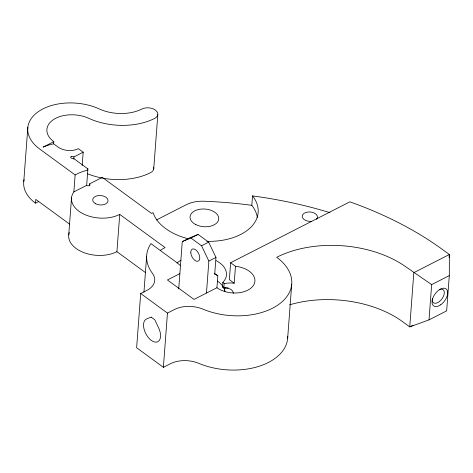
<?xml version="1.0" encoding="UTF-8"?>
<svg xmlns="http://www.w3.org/2000/svg" width="473" height="473" viewBox="0 0 473 473"><rect width="100%" height="100%" fill="white"/><g stroke="black" fill="none" stroke-linecap="round" stroke-linejoin="round"><path stroke-width="0.71" d="M289.523 304.849A92.241 56.79 4.3 0 1 401.329 320.753L409.748 326.89L429.017 319.878L446.654 310.867L449.309 275.599L449.35 254.521L442.941 249.833A313.995 193.315 4.3 0 0 349.854 201.835L230.635 262.716L229.358 279.661L234.206 283.209L235.477 266.258L230.635 262.716M224.912 287.939L224.391 291.51M23.774 181.472L27.848 127.243M38.739 201.516L35.51 203.165L35.794 199.399L69.566 224.107M82.19 165.408L83.183 152.205L78.376 148.688A14.379 8.851 4.3 0 1 58.102 147.097L53.638 143.833L53.798 141.675A26.979 16.608 4.3 0 1 53.414 119.639A26.979 16.608 4.3 0 1 88.729 118.309A53.981 33.234 4.3 0 0 154.689 118.398A9.584 5.901 4.3 0 0 155.386 110.079A9.584 5.901 4.3 0 0 141.87 109.021A34.807 21.433 4.3 0 1 99.336 108.961A46.153 28.415 4.3 0 0 38.928 111.238A46.153 28.415 4.3 0 0 39.584 148.936L75.136 174.939L73.865 191.89A28.954 17.826 4.3 0 0 83.49 213.956A28.954 17.826 4.3 0 0 119.728 214.411L165.095 247.598A59.905 36.882 4.3 0 0 160.312 250.365M73.782 159.123L73.948 156.924L83.183 152.205M68.733 234.921L71.535 197.637M86.636 185.771L87.907 168.902L73.806 158.585M89.385 185.369L89.498 183.908L102.286 177.375L151.537 213.406L153.081 212.625A53.201 32.749 4.3 0 0 188.319 238.806M145.205 272.383L116.926 251.689L119.728 214.411M180.42 265.625A26.837 16.525 4.3 0 1 178.061 263.479L150.917 243.619A59.905 36.882 4.3 0 0 152.424 273.311A23.963 14.752 4.3 0 1 146.849 290.381L140.7 293.514L136.626 347.744L163.38 367.32L170.44 363.719A23.963 14.752 4.3 0 1 198.82 363.359A58.729 36.161 4.3 0 0 258.104 366.587A58.729 36.161 4.3 0 0 287.732 336.238M143.94 292.202L146.648 256.153M153.731 168.908L157.811 114.679M163.38 367.32L167.46 313.091L140.7 293.514M178.711 288.914L182.271 241.608L189.371 237.978L198.092 234.425L208.67 242.158L215.972 257.436L214.695 274.381L215.097 274.174L217.834 275.812L216.936 287.72L194.025 299.427L167.43 279.969L179.864 273.619M206.459 293.077L208.865 261.066L201.563 245.789L190.986 238.055L182.271 241.608M233.443 293.295C233.035 288.861 227.519 287.708 223.841 287.915A7.527 3.565 69.5 0 0 222.511 287.111L222.872 282.31A26.837 16.525 4.3 0 0 216.196 260.635M222.872 282.31L224.167 283.546L223.841 287.915L224.669 287.915M257.294 217.444A53.201 32.749 4.3 0 0 251.813 205.317L252.523 195.899A313.995 193.315 4.3 0 1 329.959 212.649M287.649 338.432L291.729 284.202M429.017 319.878L431.666 284.61L449.309 275.599M449.131 257.454L449.35 254.521L413.822 272.661L409.748 326.89L413.035 325.211M225.231 287.832L225.467 287.495L225.042 287.856M53.798 141.675L43.138 147.121A64.399 36.072 -53.8 0 1 53.638 143.833M75.136 174.939L78.689 173.13A64.399 36.072 -53.8 0 1 87.801 170.12A1.963 0.857 18.5 0 1 87.907 168.902M73.865 191.89L86.654 185.357A1.916 1.183 4.3 0 0 89.356 185.57A1.916 1.183 4.3 0 0 89.498 183.908M156.291 220.034L186.356 204.679A26.973 16.608 4.3 0 1 204.034 201.226A314.001 193.315 4.3 0 1 251.813 205.317M190.986 238.055L198.092 234.425M201.563 245.789L208.67 242.158M208.865 261.066L215.972 257.436M167.46 313.091L174.513 309.484A23.963 14.752 4.3 0 1 202.893 309.129A58.729 36.161 4.3 0 0 278.402 304.689A58.729 36.161 4.3 0 0 276.717 257.294A92.241 56.79 4.3 0 1 405.408 266.524L431.666 284.61M222.511 287.111L223.085 286.833M225.834 287.968L228.252 287.886M214.488 273.288L216.007 274.452A15.562 0.674 34.5 0 0 217.876 275.836M235.477 266.258A21.805 13.427 4.3 0 1 252.552 286.567A21.805 13.427 4.3 0 1 216.936 287.72M224.167 283.546A21.805 13.427 4.3 0 1 234.206 283.209M439.707 289.393A8.147 4.564 -53.8 0 1 444.165 294.1A8.147 4.564 -53.8 0 1 436.981 302.962A8.147 4.564 -53.8 0 1 432.328 298.498M177.014 263.053A26.837 16.525 4.3 0 1 181.035 260.174M217.497 281.104A26.837 16.525 4.3 0 1 223.09 286.638M223.646 287.578A26.837 16.525 4.3 0 1 224.965 291.451M311.642 221.352A7.669 4.718 4.3 0 1 302.182 216.267A7.669 4.718 4.3 0 1 311.79 212.194A7.669 4.718 4.3 0 1 316.532 219.283M73.9 158.65A1.957 0.863 19.3 0 1 71.187 157.976A1.957 0.863 19.3 0 1 71.181 156.664M71.24 156.711A1.916 1.183 4.3 0 1 73.948 156.924M252.523 195.899A53.201 32.749 4.3 0 1 206.79 241.331M116.926 251.689A28.954 17.826 4.3 0 1 83.088 252.31A28.954 17.826 4.3 0 1 69.312 232.45M35.51 203.165A46.153 28.415 4.3 0 1 24.105 179.58M87.529 173.78A53.981 33.234 4.3 0 0 150.609 172.627A9.584 5.901 4.3 0 0 153.559 167.14M151.124 317.111L146.571 318.968A12.7 7.042 62.9 0 0 145.507 333.081A12.7 7.042 62.9 0 0 157.515 341.867A12.7 7.042 62.9 0 0 158.579 327.754L154.76 319.772L151.124 317.111M190.796 252.783A6.711 3.719 62.9 0 0 197.862 261.25A6.711 3.719 62.9 0 0 197.188 251.269A6.711 3.719 62.9 0 0 190.796 252.783M440.735 304.76A10.542 5.907 -53.8 0 0 446.181 288.938A10.542 5.907 -53.8 0 0 432.683 298.439A10.542 5.907 -53.8 0 0 440.735 304.76M195.875 224.616A14.379 8.851 4.3 0 0 218.656 219.531A14.379 8.851 4.3 0 0 198.654 209.48A14.379 8.851 4.3 0 0 195.875 224.616M95.445 203.638A7.669 4.718 4.3 0 0 107.909 201.421A7.669 4.718 4.3 0 0 97.757 195.68A7.669 4.718 4.3 0 0 95.445 203.638"/></g></svg>
